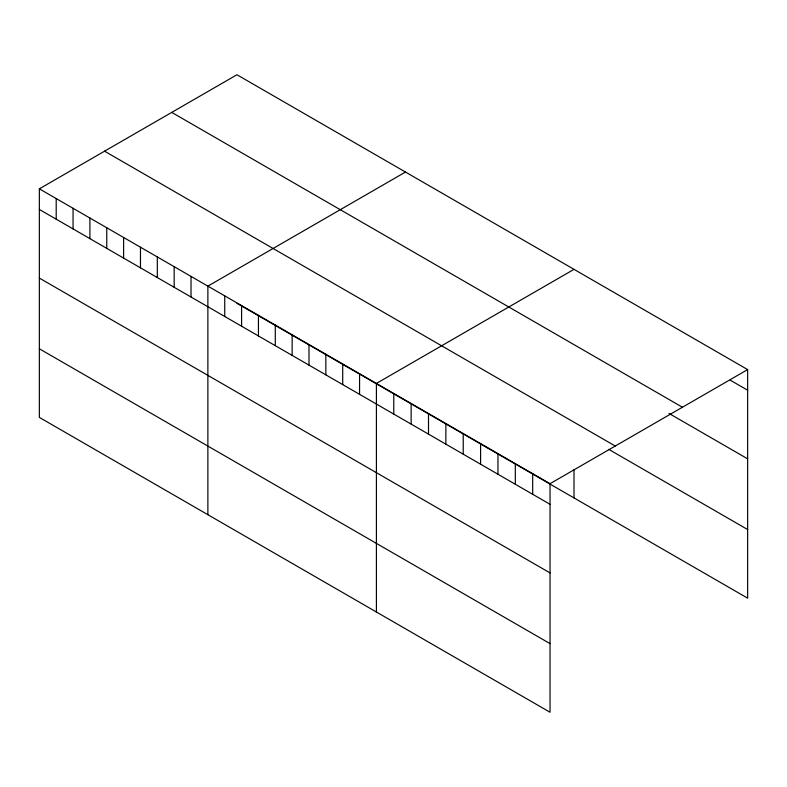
<?xml version="1.0" encoding="UTF-8"?>
<svg xmlns="http://www.w3.org/2000/svg" width="787" height="787" viewBox="0 0 787 787"><rect width="100%" height="100%" fill="white"/><g stroke="black" fill="none" stroke-linecap="round" stroke-linejoin="round"><path stroke-width="1.18" d="M39.35 188.831L550.044 483.68L550.044 712.255L39.35 417.405L39.35 188.831L236.956 74.745L747.65 369.595L747.65 598.169L236.956 303.32M405.482 172.048L207.876 286.134L207.876 514.708M574.008 269.351L376.412 383.426L376.412 612.001M550.044 483.68L747.65 369.595M730.287 380.19L747.65 390.214M171.743 112.393L682.437 407.243M668.999 413.431L747.65 458.841M104.563 151.183L615.257 446.032M608.745 449.347L747.65 529.543M39.35 209.45L550.044 504.3M39.35 278.077L550.044 572.926M39.35 348.779L550.044 643.628M574.008 469.731L574.008 497.925M532.681 473.656L532.681 494.275M515.318 463.632L515.318 484.251M497.955 453.607L497.955 474.227M480.591 443.583L480.591 464.202M463.228 433.558L463.228 454.178M445.865 423.534L445.865 444.153M428.502 413.509L428.502 434.129M411.139 403.485L411.139 424.104M393.775 393.451L393.775 414.08M359.561 373.697L359.561 394.317M342.709 363.968L342.709 384.587M325.848 354.239L325.848 374.858M308.996 344.509L308.996 365.129M292.144 334.78L292.144 355.399M275.293 325.051L275.293 345.67M258.441 315.321L258.441 335.941M241.589 305.592L241.589 326.212M224.738 295.863L224.738 316.482M191.025 276.404L191.025 297.024M174.173 266.675L174.173 287.294M157.321 256.936L157.321 277.565M140.47 247.207L140.47 267.836M123.618 237.477L123.618 258.097M106.766 227.748L106.766 248.367M89.905 218.019L89.905 238.638M73.053 208.289L73.053 228.909M56.202 198.56L56.202 219.18"/></g></svg>
